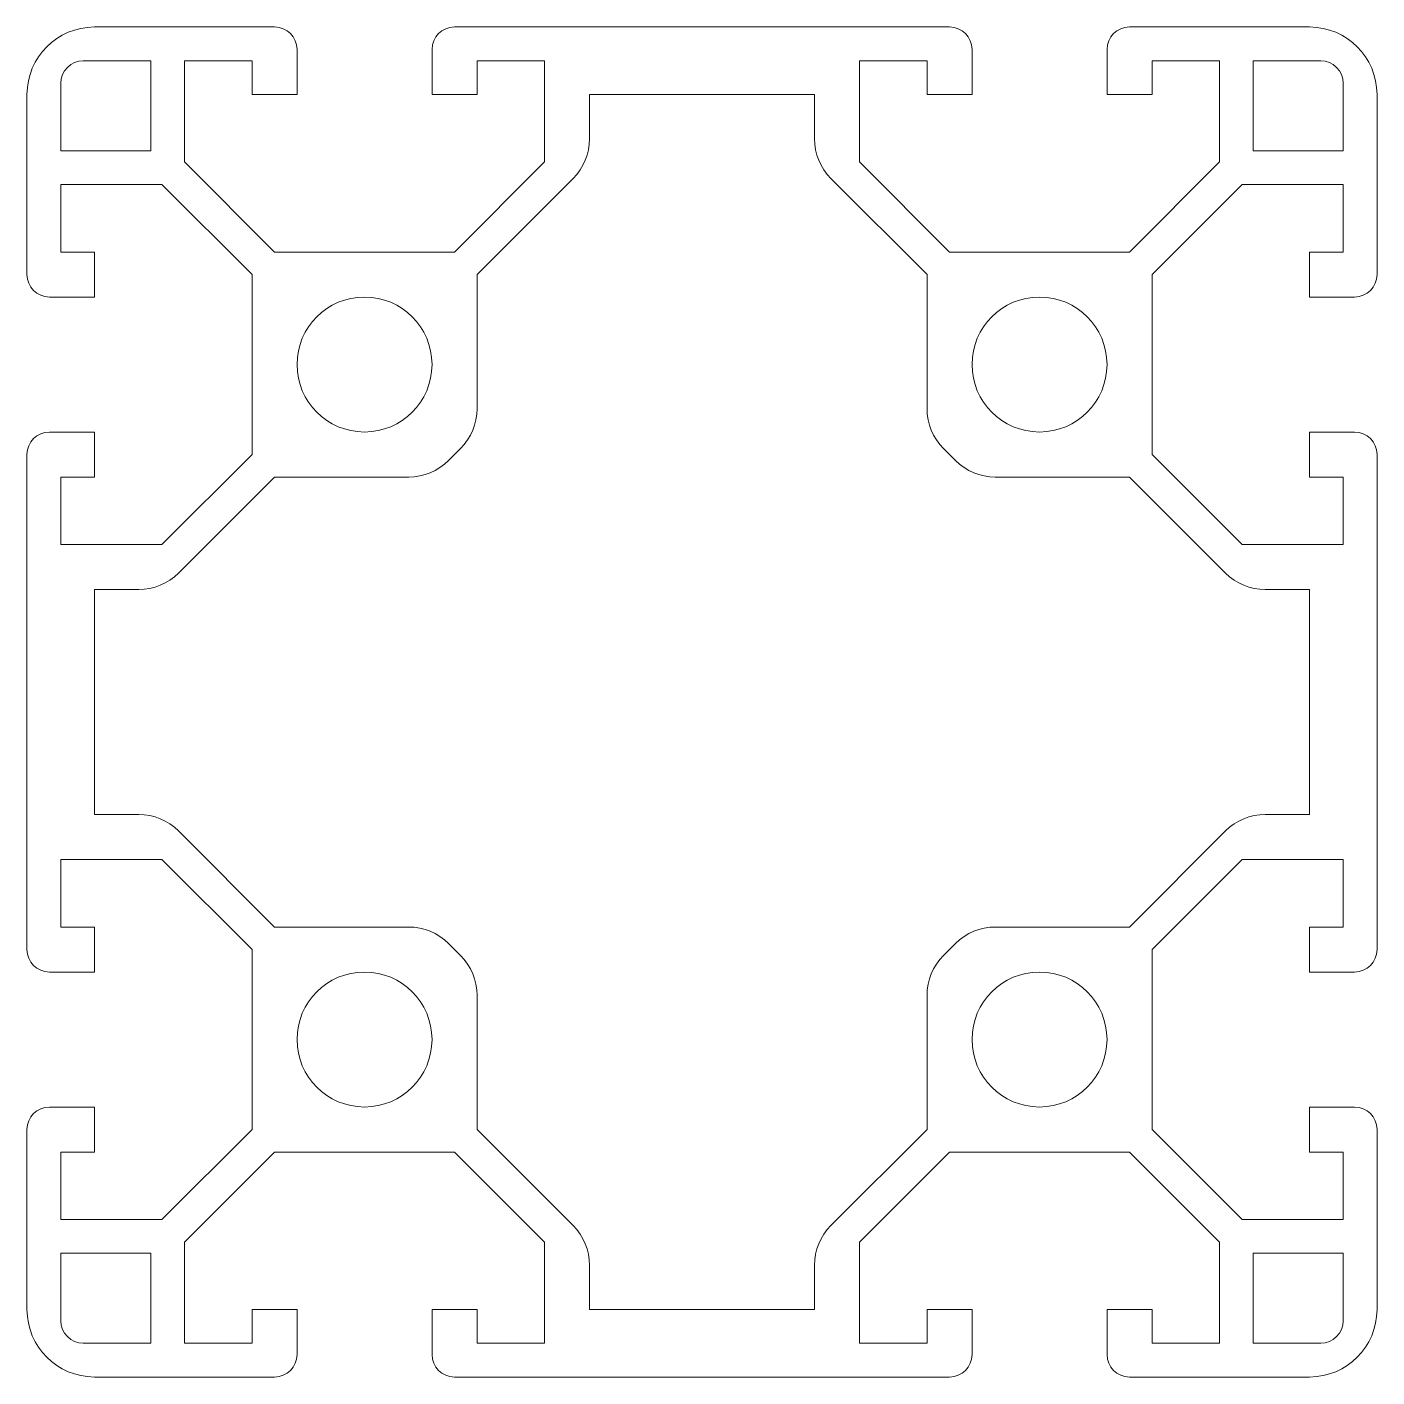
# Model space of a CAD drawing. Header units: millimetres. Extents: x -30 to 30, y -30 to 30.
import ezdxf

# ---------------------------------------------------------------- set-up
doc = ezdxf.new("R2010")
doc.units = ezdxf.units.MM
doc.layers.get('0').update_dxf_attribs({"linetype": 'CONTINUOUS', "lineweight": 0})

msp = doc.modelspace()

# ---------------------------------------------------------------- linework, layer by layer
for p, q in [((-19, 30), (-27, 30)), ((-11, 30), (0, 30)), ((11, 30), (0, 30)), ((19, 30), (27, 30)), ((-18, 27), (-18, 29)), ((-12, 27), (-12, 29)), ((12, 27), (12, 29)), ((18, 27), (18, 29)), ((-27.5, 28.5), (-24.5, 28.5)), ((-24.5, 28.5), (-24.5, 24.5)), ((-23, 24), (-23, 28.5)), ((-23, 28.5), (-20, 28.5)), ((-20, 28.5), (-20, 27)), ((-10, 28.5), (-10, 27)), ((-7, 28.5), (-10, 28.5)), ((-7, 24), (-7, 28.5)), ((7, 24), (7, 28.5)), ((7, 28.5), (10, 28.5)), ((10, 28.5), (10, 27)), ((20, 28.5), (20, 27)), ((23, 28.5), (20, 28.5)), ((23, 24), (23, 28.5)), ((24.5, 28.5), (24.5, 24.5)), ((27.5, 28.5), (24.5, 28.5)), ((-28.5, 24.5), (-28.5, 27.5)), ((10, 27), (12, 27)), ((20, 27), (18, 27)), ((28.5, 24.5), (28.5, 27.5)), ((-30, 19), (-30, 27)), ((-20, 27), (-18, 27)), ((-10, 27), (-12, 27)), ((-5, 27), (0, 27)), ((-5, 27), (-5, 25.036)), ((5, 27), (0, 27)), ((5, 27), (5, 25.036)), ((30, 19), (30, 27)), ((-24.5, 24.5), (-28.5, 24.5)), ((24.5, 24.5), (28.5, 24.5)), ((-19, 20), (-23, 24)), ((-11, 20), (-7, 24)), ((11, 20), (7, 24)), ((19, 20), (23, 24)), ((-24, 23), (-28.5, 23)), ((-28.5, 23), (-28.5, 20)), ((-20, 19), (-24, 23)), ((-5.732, 23.268), (-10, 19)), ((5.732, 23.268), (10, 19)), ((20, 19), (24, 23)), ((24, 23), (28.5, 23)), ((28.5, 23), (28.5, 20)), ((-28.5, 20), (-27, 20)), ((-27, 20), (-27, 18)), ((-19, 20), (-15, 20)), ((-11, 20), (-15, 20)), ((11, 20), (15, 20)), ((19, 20), (15, 20)), ((28.5, 20), (27, 20)), ((27, 20), (27, 18)), ((-20, 19), (-20, 15)), ((-10, 13.036), (-10, 19)), ((10, 13.036), (10, 19)), ((20, 19), (20, 15)), ((-27, 18), (-29, 18)), ((27, 18), (29, 18)), ((-20, 11), (-20, 15)), ((20, 11), (20, 15)), ((27, 10), (27, 12)), ((27, 12), (29, 12)), ((-27, 12), (-29, 12)), ((-27, 10), (-27, 12)), ((-30, 11), (-30, 0)), ((-20, 11), (-24, 7)), ((-11.268, 10.732), (-10.732, 11.268)), ((11.268, 10.732), (10.732, 11.268)), ((20, 11), (24, 7)), ((30, 11), (30, 0)), ((-28.5, 10), (-27, 10)), ((-28.5, 7), (-28.5, 10)), ((-19, 10), (-23.268, 5.732)), ((-13.036, 10), (-19, 10)), ((13.036, 10), (19, 10)), ((19, 10), (23.268, 5.732)), ((28.5, 10), (27, 10)), ((28.5, 7), (28.5, 10)), ((-24, 7), (-28.5, 7)), ((24, 7), (28.5, 7)), ((-27, 5), (-27, 0)), ((-25.036, 5), (-27, 5)), ((25.036, 5), (27, 5)), ((27, 5), (27, 0)), ((-30, -11), (-30, 0)), ((-27, -5), (-27, 0)), ((27, -5), (27, 0)), ((30, -11), (30, 0)), ((-25.036, -5), (-27, -5)), ((25.036, -5), (27, -5)), ((-19, -10), (-23.268, -5.732)), ((19, -10), (23.268, -5.732)), ((-24, -7), (-28.5, -7)), ((-28.5, -7), (-28.5, -10)), ((-20, -11), (-24, -7)), ((20, -11), (24, -7)), ((24, -7), (28.5, -7)), ((28.5, -7), (28.5, -10)), ((-28.5, -10), (-27, -10)), ((-27, -10), (-27, -12)), ((-13.036, -10), (-19, -10)), ((13.036, -10), (19, -10)), ((28.5, -10), (27, -10)), ((27, -10), (27, -12)), ((-11.268, -10.732), (-10.732, -11.268)), ((11.268, -10.732), (10.732, -11.268)), ((-20, -11), (-20, -15)), ((20, -11), (20, -15)), ((-27, -12), (-29, -12)), ((27, -12), (29, -12)), ((-10, -13.036), (-10, -19)), ((10, -13.036), (10, -19)), ((-20, -19), (-20, -15)), ((20, -19), (20, -15)), ((-27, -18), (-29, -18)), ((-27, -20), (-27, -18)), ((27, -20), (27, -18)), ((27, -18), (29, -18)), ((-30, -19), (-30, -27)), ((-20, -19), (-24, -23)), ((-5.732, -23.268), (-10, -19)), ((5.732, -23.268), (10, -19)), ((20, -19), (24, -23)), ((30, -19), (30, -27)), ((-28.5, -20), (-27, -20)), ((-28.5, -23), (-28.5, -20)), ((-19, -20), (-23, -24)), ((-19, -20), (-15, -20)), ((-11, -20), (-15, -20)), ((-11, -20), (-7, -24)), ((11, -20), (7, -24)), ((11, -20), (15, -20)), ((19, -20), (15, -20)), ((19, -20), (23, -24)), ((28.5, -20), (27, -20)), ((28.5, -23), (28.5, -20)), ((-24, -23), (-28.5, -23)), ((24, -23), (28.5, -23)), ((-23, -24), (-23, -28.5)), ((-7, -24), (-7, -28.5)), ((7, -24), (7, -28.5)), ((23, -24), (23, -28.5)), ((-24.5, -24.5), (-28.5, -24.5)), ((-28.5, -24.5), (-28.5, -27.5)), ((-24.5, -28.5), (-24.5, -24.5)), ((24.5, -28.5), (24.5, -24.5)), ((24.5, -24.5), (28.5, -24.5)), ((28.5, -24.5), (28.5, -27.5)), ((-5, -27), (-5, -25.036)), ((5, -27), (5, -25.036)), ((-20, -28.5), (-20, -27)), ((-20, -27), (-18, -27)), ((-18, -27), (-18, -29)), ((-10, -27), (-12, -27)), ((-12, -27), (-12, -29)), ((-10, -28.5), (-10, -27)), ((-5, -27), (0, -27)), ((5, -27), (0, -27)), ((10, -27), (12, -27)), ((12, -27), (12, -29)), ((20, -27), (18, -27)), ((18, -27), (18, -29)), ((10, -28.5), (10, -27)), ((20, -28.5), (20, -27)), ((-27.5, -28.5), (-24.5, -28.5)), ((-23, -28.5), (-20, -28.5)), ((-7, -28.5), (-10, -28.5)), ((7, -28.5), (10, -28.5)), ((23, -28.5), (20, -28.5)), ((27.5, -28.5), (24.5, -28.5)), ((-19, -30), (-27, -30)), ((-11, -30), (0, -30)), ((11, -30), (0, -30)), ((19, -30), (27, -30))]:
    msp.add_line(p, q)
for centre in [(-15, 15), (15, 15), (-15, -15), (15, -15)]:
    msp.add_circle(centre, 3)
for centre, radius, start, end in [((-27, 27), 3, 90, 180), ((-19, 29), 1, 0, 90), ((-11, 29), 1, 90, 180), ((11, 29), 1, 0, 90), ((19, 29), 1, 90, 180), ((27, 27), 3, 0, 90), ((-27.5, 27.5), 1, 90, 180), ((27.5, 27.5), 1, 360, 90), ((-7.5, 25.036), 2.5, 315, 0), ((7.5, 25.036), 2.5, 180, 225), ((-29, 19), 1, 180, 270), ((29, 19), 1, 270, 0), ((-12.5, 13.036), 2.5, 315, 0), ((12.5, 13.036), 2.5, 180, 225), ((-29, 11), 1, 90, 180), ((29, 11), 1, 0, 90), ((-13.036, 12.5), 2.5, 270, 315), ((13.036, 12.5), 2.5, 225, 270), ((-25.036, 7.5), 2.5, 270, 315), ((25.036, 7.5), 2.5, 225, 270), ((-25.036, -7.5), 2.5, 45, 90), ((25.036, -7.5), 2.5, 90, 135), ((-13.036, -12.5), 2.5, 45, 90), ((13.036, -12.5), 2.5, 90, 135), ((-29, -11), 1, 180, 270), ((-12.5, -13.036), 2.5, 0, 45), ((12.5, -13.036), 2.5, 135, 180), ((29, -11), 1, 270, 0), ((-29, -19), 1, 90, 180), ((29, -19), 1, 0, 90), ((-7.5, -25.036), 2.5, 0, 45), ((7.5, -25.036), 2.5, 135, 180), ((-27, -27), 3, 180, 270), ((27, -27), 3, 270, 0), ((-27.5, -27.5), 1, 180, 270), ((27.5, -27.5), 1, 270, 0), ((-19, -29), 1, 270, 0), ((-11, -29), 1, 180, 270), ((11, -29), 1, 270, 360), ((19, -29), 1, 180, 270)]:
    msp.add_arc(centre, radius, start, end)

doc.saveas('drawing.dxf')
